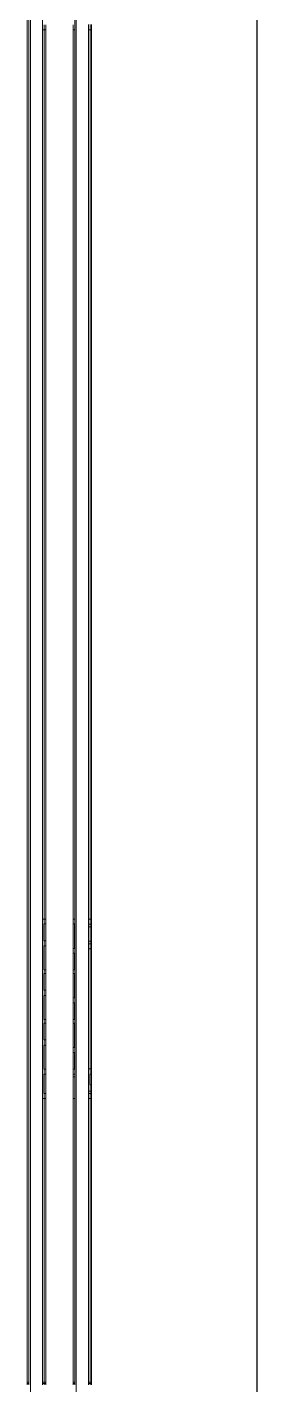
# Model space of a CAD drawing. Extents: x 44111 to 90315, y 4379 to 151689.
# Drawn here: x 67977 to 68141, y 30450 to 31421 of the extents above; entities that cross this region are included whole.
import ezdxf

# ---------------------------------------------------------------- set-up
doc = ezdxf.new("R2010")
doc.units = 0
doc.header["$LTSCALE"] = 1000
doc.header["$MEASUREMENT"] = 0
doc.layers.add('J-LM-门窗洞', color=35, linetype='Continuous')
doc.layers.add('细线', color=8, linetype='Continuous', lineweight=0)

msp = doc.modelspace()

# ---------------------------------------------------------------- linework, layer by layer
at = {"layer": 'J-LM-门窗洞'}
msp.add_line((68141.14, 32359.87), (68141.14, 29959.87), dxfattribs=at)
at = {"layer": '细线'}
for p, q in [((68011.81, 32197.03), (68011.82, 30058.69)), ((67978.9, 32172.32), (67978.91, 30083.4)), ((67976.57, 30452), (67976.56, 31800.12)), ((67977.74, 30452), (67977.73, 31800.12)), ((67987.54, 31418.64), (67987.54, 31546.98)), ((68010.65, 31418.64), (68010.65, 31529.55)), ((67988.7, 31422.18), (67988.7, 31418.64)), ((67989.87, 31422.18), (67989.87, 31418.64)), ((68009.48, 31418.64), (68009.48, 31422.18)), ((68020.45, 31418.64), (68020.45, 31422.42)), ((68021.62, 31422.42), (68021.62, 31418.64)), ((68022.79, 31422.42), (68022.79, 31418.64)), ((67987.54, 31418.64), (67988.7, 31418.64)), ((67987.54, 30783.09), (67987.54, 31418.64)), ((67988.7, 31418.64), (67989.87, 31418.64)), ((67988.7, 31418.64), (67988.71, 30783.09)), ((67989.87, 31418.64), (67989.88, 30783.09)), ((68009.48, 31418.64), (68010.65, 31418.64)), ((68009.48, 30783.09), (68009.48, 31418.64)), ((68010.65, 30783.09), (68010.65, 31418.64)), ((68020.45, 31418.64), (68021.62, 31418.64)), ((68020.46, 30783.09), (68020.45, 31418.64)), ((68021.62, 31418.64), (68022.79, 31418.64)), ((68021.62, 31418.64), (68021.62, 30783.09)), ((68022.79, 31418.64), (68022.79, 30783.09)), ((67988.71, 30783.09), (67987.54, 30783.09)), ((67987.54, 30654.75), (67987.54, 30783.09)), ((67989.88, 30783.09), (67988.71, 30783.09)), ((67988.71, 30783.09), (67988.71, 30779.56)), ((67989.88, 30783.09), (67989.88, 30779.56)), ((68010.65, 30783.09), (68009.48, 30783.09)), ((68009.48, 30779.56), (68009.48, 30783.09)), ((68010.65, 30672.18), (68010.65, 30783.09)), ((68021.62, 30783.09), (68020.46, 30783.09)), ((68020.46, 30779.31), (68020.46, 30783.09)), ((68022.79, 30783.09), (68021.62, 30783.09)), ((68021.62, 30783.09), (68021.62, 30779.31)), ((68022.79, 30783.09), (68022.79, 30779.31)), ((67988.65, 30767.61), (67988.65, 30779.56)), ((67988.65, 30779.56), (67988.71, 30779.56)), ((67988.71, 30779.56), (67989.88, 30779.56)), ((67988.71, 30779.56), (67988.71, 30767.61)), ((67989.88, 30779.56), (67989.88, 30767.61)), ((68009.48, 30779.56), (68010.44, 30779.56)), ((68009.48, 30762.12), (68009.48, 30779.56)), ((68010.44, 30779.56), (68010.44, 30762.12)), ((68020.46, 30779.31), (68021.62, 30779.31)), ((68020.46, 30777.54), (68020.46, 30779.31)), ((68021.62, 30777.54), (68020.46, 30777.54)), ((68020.46, 30767.18), (68020.46, 30777.54)), ((68021.62, 30779.31), (68022.79, 30779.31)), ((68021.62, 30779.31), (68021.62, 30777.54)), ((68022.79, 30777.54), (68021.62, 30777.54)), ((68021.62, 30777.54), (68021.62, 30767.18)), ((68022.79, 30779.31), (68022.79, 30777.54)), ((68022.79, 30777.54), (68022.79, 30767.18)), ((67988.71, 30767.61), (67988.65, 30767.61)), ((67988.65, 30746.68), (67988.65, 30763.89)), ((67988.65, 30763.89), (67988.71, 30763.89)), ((67989.88, 30767.61), (67988.71, 30767.61)), ((67988.71, 30767.61), (67988.71, 30763.89)), ((67988.71, 30763.89), (67989.88, 30763.89)), ((67988.71, 30763.89), (67988.71, 30746.68)), ((67989.88, 30767.61), (67989.88, 30763.89)), ((67989.88, 30763.89), (67989.88, 30746.68)), ((68010.44, 30762.12), (68009.48, 30762.12)), ((68009.48, 30758.62), (68009.48, 30762.12)), ((68020.46, 30767.18), (68021.62, 30767.18)), ((68020.46, 30765.41), (68020.46, 30767.18)), ((68021.62, 30765.41), (68020.46, 30765.41)), ((68020.46, 30761.88), (68020.46, 30765.41)), ((68020.46, 30761.88), (68021.62, 30761.88)), ((68020.46, 30675.96), (68020.46, 30761.88)), ((68021.62, 30767.18), (68022.79, 30767.18)), ((68021.62, 30767.18), (68021.62, 30765.41)), ((68022.79, 30765.41), (68021.62, 30765.41)), ((68021.62, 30765.41), (68021.62, 30761.88)), ((68021.62, 30761.88), (68022.79, 30761.88)), ((68021.62, 30761.88), (68021.62, 30675.96)), ((68022.79, 30767.18), (68022.79, 30765.41)), ((68022.79, 30765.41), (68022.79, 30761.88)), ((68022.79, 30761.88), (68022.79, 30675.96)), ((68009.48, 30758.62), (68010.44, 30758.62)), ((68009.48, 30746.68), (68009.48, 30758.62)), ((68010.44, 30758.62), (68010.44, 30746.68)), ((67988.71, 30746.68), (67988.65, 30746.68)), ((67988.65, 30732.13), (67988.65, 30744.07)), ((67988.65, 30744.07), (67988.71, 30744.07)), ((67989.88, 30746.68), (67988.71, 30746.68)), ((67988.71, 30746.68), (67988.71, 30744.07)), ((67988.71, 30744.07), (67989.88, 30744.07)), ((67988.71, 30744.07), (67988.71, 30732.13)), ((67989.88, 30746.68), (67989.88, 30744.07)), ((67989.88, 30744.07), (67989.88, 30732.13)), ((68010.44, 30746.68), (68009.48, 30746.68)), ((68009.48, 30744.07), (68009.48, 30746.68)), ((68009.48, 30744.07), (68010.44, 30744.07)), ((68009.48, 30726.64), (68009.48, 30744.07)), ((68010.44, 30744.07), (68010.44, 30726.64)), ((67988.71, 30732.13), (67988.65, 30732.13)), ((67988.65, 30711.2), (67988.65, 30728.41)), ((67988.65, 30728.41), (67988.71, 30728.41)), ((67989.88, 30732.13), (67988.71, 30732.13)), ((67988.71, 30732.13), (67988.71, 30728.41)), ((67988.71, 30728.41), (67989.88, 30728.41)), ((67988.71, 30728.41), (67988.71, 30711.2)), ((67989.88, 30732.13), (67989.88, 30728.41)), ((67989.88, 30728.41), (67989.88, 30711.2)), ((68010.44, 30726.64), (68009.48, 30726.64)), ((68009.48, 30723.14), (68009.48, 30726.64)), ((68009.48, 30723.14), (68010.44, 30723.14)), ((68009.48, 30711.2), (68009.48, 30723.14)), ((68010.44, 30723.14), (68010.44, 30711.2)), ((67988.71, 30711.2), (67988.65, 30711.2)), ((67988.65, 30696.65), (67988.65, 30708.6)), ((67988.65, 30708.6), (67988.71, 30708.6)), ((67989.88, 30711.2), (67988.71, 30711.2)), ((67988.71, 30711.2), (67988.71, 30708.6)), ((67988.71, 30708.6), (67989.88, 30708.6)), ((67988.71, 30708.6), (67988.71, 30696.65)), ((67989.88, 30711.2), (67989.88, 30708.6)), ((67989.88, 30708.6), (67989.88, 30696.65)), ((68010.44, 30711.2), (68009.48, 30711.2)), ((68009.48, 30708.6), (68009.48, 30711.2)), ((68009.48, 30708.6), (68010.44, 30708.6)), ((68009.48, 30691.16), (68009.48, 30708.6)), ((68010.44, 30708.6), (68010.44, 30691.16)), ((67988.71, 30696.65), (67988.65, 30696.65)), ((67989.88, 30696.65), (67988.71, 30696.65)), ((67988.71, 30696.65), (67988.71, 30692.93)), ((67989.88, 30696.65), (67989.88, 30692.93)), ((67988.65, 30675.72), (67988.65, 30692.93)), ((67988.65, 30692.93), (67988.71, 30692.93)), ((67988.71, 30692.93), (67989.88, 30692.93)), ((67988.71, 30692.93), (67988.71, 30675.72)), ((67989.88, 30692.93), (67989.88, 30675.72)), ((68010.44, 30691.16), (68009.48, 30691.16)), ((68009.48, 30687.66), (68009.48, 30691.16)), ((68009.48, 30687.66), (68010.44, 30687.66)), ((68009.48, 30675.72), (68009.48, 30687.66)), ((68010.44, 30687.66), (68010.44, 30675.72)), ((67988.71, 30675.72), (67988.65, 30675.72)), ((67989.88, 30675.72), (67988.71, 30675.72)), ((67988.71, 30675.72), (67988.71, 30672.18)), ((67989.88, 30675.72), (67989.88, 30672.18)), ((68010.44, 30675.72), (68009.48, 30675.72)), ((68009.48, 30672.18), (68009.48, 30675.72)), ((68021.62, 30675.96), (68020.46, 30675.96)), ((68020.46, 30660.05), (68020.46, 30675.96)), ((68022.79, 30675.96), (68021.62, 30675.96)), ((68021.62, 30675.96), (68021.62, 30672.18)), ((68022.79, 30675.96), (68022.79, 30672.18)), ((67988.65, 30658.28), (67988.65, 30672.18)), ((67988.65, 30672.18), (67988.71, 30672.18)), ((67988.71, 30672.18), (67989.88, 30672.18)), ((67988.71, 30672.18), (67988.71, 30658.28)), ((67989.88, 30672.18), (67989.88, 30658.28)), ((68009.48, 30672.18), (68010.65, 30672.18)), ((68009.48, 30670.41), (68009.48, 30672.18)), ((68010.65, 30670.41), (68009.48, 30670.41)), ((68009.48, 30654.75), (68009.48, 30670.41)), ((68010.65, 30670.41), (68010.65, 30672.18)), ((68010.65, 30654.75), (68010.65, 30670.41)), ((68021.47, 30664.54), (68021.47, 30672.18)), ((68021.47, 30672.18), (68021.62, 30672.18)), ((68021.62, 30664.54), (68021.47, 30664.54)), ((68021.62, 30672.18), (68022.79, 30672.18)), ((68021.62, 30672.18), (68021.62, 30664.54)), ((68022.79, 30664.54), (68021.62, 30664.54)), ((68021.62, 30664.54), (68021.62, 30660.05)), ((68022.79, 30672.18), (68022.79, 30664.54)), ((68022.79, 30664.54), (68022.79, 30660.05)), ((67987.54, 30654.75), (67988.71, 30654.75)), ((67987.54, 30452), (67987.54, 30654.75)), ((67988.71, 30658.28), (67988.65, 30658.28)), ((67989.88, 30658.28), (67988.71, 30658.28)), ((67988.71, 30658.28), (67988.71, 30654.75)), ((67988.71, 30654.75), (67989.88, 30654.75)), ((67988.71, 30654.75), (67988.71, 30452)), ((67989.88, 30658.28), (67989.88, 30654.75)), ((67989.88, 30654.75), (67989.88, 30452)), ((68009.48, 30654.75), (68010.65, 30654.75)), ((68009.48, 30452), (68009.48, 30654.75)), ((68010.65, 30452), (68010.65, 30654.75)), ((68020.46, 30660.05), (68021.62, 30660.05)), ((68020.46, 30658.28), (68020.46, 30660.05)), ((68021.62, 30658.28), (68020.46, 30658.28)), ((68020.46, 30654.75), (68020.46, 30658.28)), ((68020.46, 30654.75), (68021.62, 30654.75)), ((68020.46, 30452), (68020.46, 30654.75)), ((68021.62, 30660.05), (68022.79, 30660.05)), ((68021.62, 30660.05), (68021.62, 30658.28)), ((68022.79, 30658.28), (68021.62, 30658.28)), ((68021.62, 30658.28), (68021.62, 30654.75)), ((68021.62, 30654.75), (68022.79, 30654.75)), ((68021.62, 30654.75), (68021.62, 30452)), ((68022.79, 30660.05), (68022.79, 30658.28)), ((68022.79, 30658.28), (68022.79, 30654.75)), ((68022.79, 30654.75), (68022.79, 30452)), ((67976.57, 30452), (67977.74, 30452)), ((67976.57, 30451.07), (67976.57, 30452)), ((67977.74, 30451.07), (67976.57, 30451.07)), ((67976.57, 30450.14), (67976.57, 30451.07)), ((67977.74, 30451.07), (67977.74, 30452)), ((67977.74, 30450.14), (67977.74, 30451.07)), ((67987.54, 30452), (67988.71, 30452)), ((67987.54, 30451.07), (67987.54, 30452)), ((67988.71, 30451.07), (67987.54, 30451.07)), ((67987.54, 30450.14), (67987.54, 30451.07)), ((67988.71, 30452), (67989.88, 30452)), ((67988.71, 30452), (67988.71, 30451.07)), ((67989.88, 30451.07), (67988.71, 30451.07)), ((67988.71, 30451.07), (67988.71, 30450.14)), ((67989.88, 30452), (67989.88, 30451.07)), ((67989.88, 30451.07), (67989.88, 30450.14)), ((68009.48, 30452), (68010.65, 30452)), ((68009.48, 30451.07), (68009.48, 30452)), ((68010.65, 30451.07), (68009.48, 30451.07)), ((68009.48, 30450.14), (68009.48, 30451.07)), ((68010.65, 30451.07), (68010.65, 30452)), ((68010.65, 30450.14), (68010.65, 30451.07)), ((68020.46, 30452), (68021.62, 30452)), ((68020.46, 30451.07), (68020.46, 30452)), ((68021.62, 30451.07), (68020.46, 30451.07)), ((68020.46, 30450.14), (68020.46, 30451.07)), ((68021.62, 30452), (68022.79, 30452)), ((68021.62, 30452), (68021.62, 30451.07)), ((68022.79, 30451.07), (68021.62, 30451.07)), ((68021.62, 30451.07), (68021.62, 30450.14)), ((68022.79, 30452), (68022.79, 30451.07)), ((68022.79, 30451.07), (68022.79, 30450.14))]:
    msp.add_line(p, q, dxfattribs=at)

doc.saveas('drawing.dxf')
